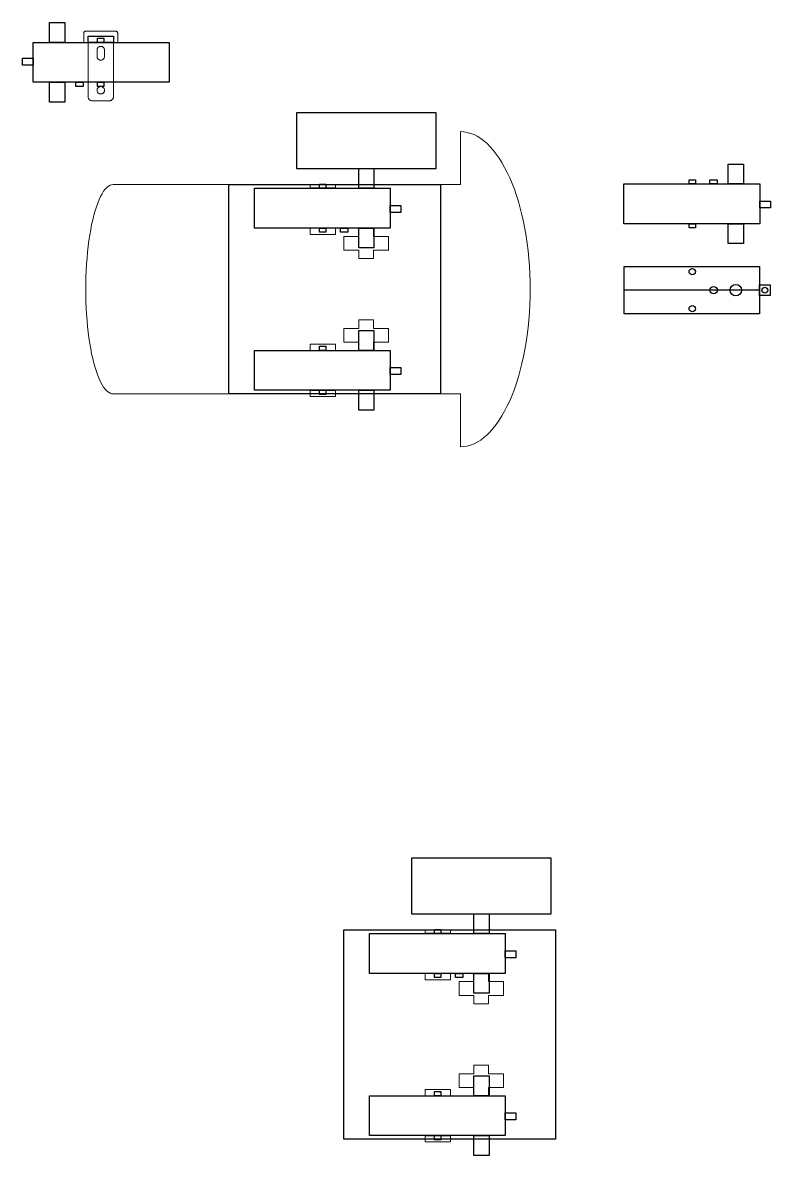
# Model space of a CAD drawing. Header units: millimetres. Extents: x -427 to 3453, y -1931 to 1921.
# Drawn here: x 2409 to 2762, y 1222 to 1758 of the extents above; entities that cross this region are included whole.
import ezdxf

# ---------------------------------------------------------------- set-up
doc = ezdxf.new("R2010")
doc.units = ezdxf.units.MM
doc.layers.add('Layer 1', color=7, linetype='Continuous')

msp = doc.modelspace()

# ---------------------------------------------------------------- linework, layer by layer
for p, q in [((2439.646, 1748.282), (2439.646, 1751.282)), ((2439.646, 1751.282), (2451.64, 1751.282)), ((2451.64, 1751.282), (2451.64, 1748.282)), ((2451.64, 1748.282), (2439.646, 1748.282)), ((2556.552, 1679.397), (2544.558, 1679.397)), ((2756.93, 1631.242), (2692.93, 1631.242)), ((2745.73, 1631.242), (2735.23, 1631.242)), ((2756.93, 1620.092), (2745.73, 1620.092)), ((2610.906, 1327.113), (2598.911, 1327.113))]:
    msp.add_line(p, q)
for points in [[(2425.043, 1757.682), (2428.643, 1757.682), (2428.643, 1748.282), (2421.443, 1748.282), (2421.443, 1757.682), (2428.643, 1757.682)], [(2413.743, 1729.482), (2413.743, 1748.282), (2477.943, 1748.282), (2477.943, 1729.482), (2413.743, 1729.482)], [(2445.643, 1750.282), (2447.143, 1750.282), (2447.143, 1748.282), (2444.143, 1748.282), (2444.143, 1750.282), (2447.143, 1750.282)], [(2408.743, 1738.882), (2408.743, 1740.868), (2413.743, 1740.868), (2413.743, 1737.577), (2408.743, 1737.577), (2408.743, 1738.882)], [(2425.043, 1729.482), (2428.643, 1729.482), (2428.643, 1720.082), (2421.443, 1720.082), (2421.443, 1729.482), (2428.643, 1729.482)], [(2437.293, 1729.482), (2437.293, 1727.482), (2433.793, 1727.482), (2433.793, 1729.482), (2437.293, 1729.482)], [(2445.643, 1729.482), (2447.143, 1729.482), (2447.143, 1727.482), (2444.143, 1727.482), (2444.143, 1729.482), (2447.143, 1729.482)], [(2538.155, 1715.097), (2538.155, 1688.797), (2604.155, 1688.797), (2604.155, 1715.097), (2538.155, 1715.097)], [(2571.155, 1679.397), (2567.555, 1679.397), (2567.555, 1688.797), (2574.755, 1688.797), (2574.755, 1679.397), (2567.555, 1679.397)], [(2745.73, 1681.466), (2742.13, 1681.466), (2742.13, 1690.866), (2749.33, 1690.866), (2749.33, 1681.466), (2742.13, 1681.466)], [(2606.155, 1681.199), (2606.155, 1681.199), (2606.155, 1582.175), (2506.155, 1582.175), (2506.155, 1681.199), (2606.155, 1681.199)], [(2550.555, 1679.397), (2549.055, 1679.397), (2549.055, 1681.397), (2552.055, 1681.397), (2552.055, 1679.397), (2549.055, 1679.397)], [(2757.03, 1681.466), (2757.03, 1662.666), (2692.83, 1662.666), (2692.83, 1681.466), (2757.03, 1681.466)], [(2725.13, 1681.466), (2723.63, 1681.466), (2723.63, 1683.466), (2726.63, 1683.466), (2726.63, 1681.466), (2723.63, 1681.466)], [(2733.48, 1681.466), (2733.48, 1683.466), (2736.98, 1683.466), (2736.98, 1681.466), (2733.48, 1681.466)], [(2582.455, 1679.397), (2582.455, 1660.597), (2518.255, 1660.597), (2518.255, 1679.397), (2582.455, 1679.397)], [(2587.455, 1669.997), (2587.455, 1668.011), (2582.455, 1668.011), (2582.455, 1671.301), (2587.455, 1671.301), (2587.455, 1669.997)], [(2762.03, 1672.066), (2762.03, 1670.08), (2757.03, 1670.08), (2757.03, 1673.37), (2762.03, 1673.37), (2762.03, 1672.066)], [(2550.555, 1658.597), (2549.055, 1658.597), (2549.055, 1660.597), (2552.055, 1660.597), (2552.055, 1658.597), (2549.055, 1658.597)], [(2558.905, 1658.597), (2558.905, 1660.597), (2562.405, 1660.597), (2562.405, 1658.597), (2558.905, 1658.597)], [(2571.155, 1651.197), (2567.555, 1651.197), (2567.555, 1660.597), (2574.755, 1660.597), (2574.755, 1651.197), (2567.555, 1651.197)], [(2725.13, 1660.666), (2723.63, 1660.666), (2723.63, 1662.666), (2726.63, 1662.666), (2726.63, 1660.666), (2723.63, 1660.666)], [(2745.73, 1653.266), (2742.13, 1653.266), (2742.13, 1662.666), (2749.33, 1662.666), (2749.33, 1653.266), (2742.13, 1653.266)], [(2761.93, 1631.242), (2761.93, 1628.742), (2756.93, 1628.742), (2756.93, 1633.742), (2761.93, 1633.742), (2761.93, 1631.242)], [(2571.155, 1602.777), (2567.555, 1602.777), (2567.555, 1612.177), (2574.755, 1612.177), (2574.755, 1602.777), (2567.555, 1602.777)], [(2582.455, 1602.777), (2582.455, 1583.977), (2518.255, 1583.977), (2518.255, 1602.777), (2582.455, 1602.777)], [(2550.555, 1602.777), (2549.055, 1602.777), (2549.055, 1604.777), (2552.055, 1604.777), (2552.055, 1602.777), (2549.055, 1602.777)], [(2587.455, 1593.377), (2587.455, 1591.39), (2582.455, 1591.39), (2582.455, 1594.681), (2587.455, 1594.681), (2587.455, 1593.377)], [(2550.555, 1581.977), (2549.055, 1581.977), (2549.055, 1583.977), (2552.055, 1583.977), (2552.055, 1581.977), (2549.055, 1581.977)], [(2571.155, 1574.577), (2567.555, 1574.577), (2567.555, 1583.977), (2574.755, 1583.977), (2574.755, 1574.577), (2567.555, 1574.577)], [(2592.508, 1362.813), (2592.508, 1336.513), (2658.508, 1336.513), (2658.508, 1362.813), (2592.508, 1362.813)], [(2625.508, 1327.113), (2621.908, 1327.113), (2621.908, 1336.513), (2629.108, 1336.513), (2629.108, 1327.113), (2621.908, 1327.113)], [(2660.508, 1328.915), (2660.508, 1328.915), (2660.508, 1229.891), (2560.508, 1229.891), (2560.508, 1328.915), (2660.508, 1328.915)], [(2604.908, 1327.113), (2603.408, 1327.113), (2603.408, 1329.113), (2606.408, 1329.113), (2606.408, 1327.113), (2603.408, 1327.113)], [(2636.808, 1327.113), (2636.808, 1308.313), (2572.608, 1308.313), (2572.608, 1327.113), (2636.808, 1327.113)], [(2641.808, 1317.713), (2641.808, 1315.727), (2636.808, 1315.727), (2636.808, 1319.017), (2641.808, 1319.017), (2641.808, 1317.713)], [(2604.908, 1306.313), (2603.408, 1306.313), (2603.408, 1308.313), (2606.408, 1308.313), (2606.408, 1306.313), (2603.408, 1306.313)], [(2613.258, 1306.313), (2613.258, 1308.313), (2616.758, 1308.313), (2616.758, 1306.313), (2613.258, 1306.313)], [(2625.508, 1298.913), (2621.908, 1298.913), (2621.908, 1308.313), (2629.108, 1308.313), (2629.108, 1298.913), (2621.908, 1298.913)], [(2625.508, 1250.493), (2621.908, 1250.493), (2621.908, 1259.893), (2629.108, 1259.893), (2629.108, 1250.493), (2621.908, 1250.493)], [(2636.808, 1250.493), (2636.808, 1231.693), (2572.608, 1231.693), (2572.608, 1250.493), (2636.808, 1250.493)], [(2604.908, 1250.493), (2603.408, 1250.493), (2603.408, 1252.493), (2606.408, 1252.493), (2606.408, 1250.493), (2603.408, 1250.493)], [(2641.808, 1241.093), (2641.808, 1239.106), (2636.808, 1239.106), (2636.808, 1242.397), (2641.808, 1242.397), (2641.808, 1241.093)], [(2604.908, 1229.693), (2603.408, 1229.693), (2603.408, 1231.693), (2606.408, 1231.693), (2606.408, 1229.693), (2603.408, 1229.693)], [(2625.508, 1222.293), (2621.908, 1222.293), (2621.908, 1231.693), (2629.108, 1231.693), (2629.108, 1222.293), (2621.908, 1222.293)]]:
    msp.add_lwpolyline(points)
msp.add_lwpolyline([(2756.93, 1642.392), (2756.93, 1620.092), (2692.93, 1620.092), (2692.93, 1642.392)], close=True)
for centre, radius in [((2725.13, 1639.992), 1.5), ((2735.23, 1631.242), 1.75), ((2745.73, 1631.242), 2.7), ((2759.43, 1631.242), 1.4), ((2725.13, 1622.492), 1.5)]:
    msp.add_circle(centre, radius)
at = {"layer": 'Layer 1', "lineweight": 0}
for points in [[(2441.198, 1720.767), (2440.986, 1720.837), (2440.775, 1720.908), (2440.598, 1721.014), (2440.387, 1721.155), (2440.246, 1721.296), (2440.069, 1721.472), (2439.963, 1721.649), (2439.858, 1721.86), (2439.752, 1722.072), (2439.681, 1722.284), (2439.646, 1722.495), (2439.646, 1722.707), (2439.646, 1748.213), (2437.635, 1748.213), (2437.635, 1752.728), (2437.67, 1752.905), (2437.706, 1753.081), (2437.776, 1753.222), (2437.882, 1753.363), (2437.988, 1753.504), (2438.129, 1753.575), (2438.305, 1753.681), (2438.482, 1753.716), (2438.658, 1753.716), (2452.663, 1753.716), (2452.804, 1753.716), (2452.981, 1753.681), (2453.157, 1753.575), (2453.298, 1753.504), (2453.404, 1753.363), (2453.51, 1753.222), (2453.581, 1753.081), (2453.616, 1752.905), (2453.651, 1752.728), (2453.651, 1748.213), (2451.64, 1748.213), (2451.64, 1722.707), (2451.64, 1722.495), (2451.605, 1722.284), (2451.534, 1722.072), (2451.464, 1721.86), (2451.323, 1721.649), (2451.217, 1721.472), (2451.076, 1721.296), (2450.899, 1721.155), (2450.723, 1721.014), (2450.511, 1720.908), (2450.3, 1720.837), (2450.088, 1720.767), (2449.876, 1720.731), (2449.629, 1720.731), (2441.657, 1720.731), (2441.41, 1720.731), (2441.198, 1720.767)], [(2445.855, 1739.993), (2446.066, 1740.028), (2446.278, 1740.099), (2446.454, 1740.169), (2446.631, 1740.275), (2446.807, 1740.416), (2446.948, 1740.558), (2447.089, 1740.734), (2447.195, 1740.91), (2447.266, 1741.087), (2447.336, 1741.298), (2447.372, 1741.51), (2447.407, 1741.722), (2447.407, 1744.72), (2447.372, 1744.932), (2447.336, 1745.144), (2447.266, 1745.355), (2447.195, 1745.532), (2447.089, 1745.708), (2446.948, 1745.884), (2446.807, 1746.026), (2446.631, 1746.167), (2446.454, 1746.273), (2446.278, 1746.343), (2446.066, 1746.414), (2445.855, 1746.449), (2445.643, 1746.484), (2445.431, 1746.449), (2445.22, 1746.414), (2445.043, 1746.343), (2444.832, 1746.273), (2444.655, 1746.167), (2444.479, 1746.026), (2444.338, 1745.884), (2444.197, 1745.708), (2444.091, 1745.532), (2444.02, 1745.355), (2443.95, 1745.144), (2443.914, 1744.932), (2443.879, 1744.72), (2443.879, 1741.722), (2443.914, 1741.51), (2443.95, 1741.298), (2444.02, 1741.087), (2444.091, 1740.91), (2444.197, 1740.734), (2444.338, 1740.558), (2444.479, 1740.416), (2444.655, 1740.275), (2444.832, 1740.169), (2445.043, 1740.099), (2445.22, 1740.028), (2445.431, 1739.993), (2445.643, 1739.958), (2445.855, 1739.993)], [(2445.643, 1723.977), (2445.855, 1723.977), (2446.066, 1724.012), (2446.278, 1724.083), (2446.454, 1724.189), (2446.631, 1724.294), (2446.807, 1724.4), (2446.948, 1724.577), (2447.089, 1724.718), (2447.195, 1724.894), (2447.266, 1725.106), (2447.336, 1725.318), (2447.372, 1725.529), (2447.407, 1725.741), (2447.372, 1725.917), (2447.336, 1726.129), (2447.266, 1726.341), (2447.195, 1726.552), (2447.089, 1726.729), (2446.948, 1726.87), (2446.807, 1727.046), (2446.631, 1727.152), (2446.454, 1727.258), (2446.278, 1727.364), (2446.066, 1727.434), (2445.855, 1727.469), (2445.643, 1727.469), (2445.431, 1727.469), (2445.22, 1727.434), (2445.043, 1727.364), (2444.832, 1727.258), (2444.655, 1727.152), (2444.479, 1727.046), (2444.338, 1726.87), (2444.197, 1726.729), (2444.091, 1726.552), (2444.02, 1726.341), (2443.95, 1726.129), (2443.914, 1725.917), (2443.879, 1725.741), (2443.914, 1725.529), (2443.95, 1725.318), (2444.02, 1725.106), (2444.091, 1724.894), (2444.197, 1724.718), (2444.338, 1724.577), (2444.479, 1724.4), (2444.655, 1724.294), (2444.832, 1724.189), (2445.043, 1724.083), (2445.22, 1724.012), (2445.431, 1723.977), (2445.643, 1723.977)], [(2648.522, 1635.338), (2648.416, 1638.972), (2648.204, 1642.605), (2647.922, 1646.204), (2647.569, 1649.802), (2647.146, 1653.295), (2646.652, 1656.787), (2646.052, 1660.209), (2645.417, 1663.525), (2644.676, 1666.806), (2643.865, 1669.981), (2643.018, 1673.085), (2642.066, 1676.049), (2641.078, 1678.942), (2640.02, 1681.728), (2638.891, 1684.374), (2637.727, 1686.879), (2636.492, 1689.278), (2635.222, 1691.536), (2633.917, 1693.617), (2632.541, 1695.593), (2631.13, 1697.392), (2629.683, 1699.015), (2628.202, 1700.532), (2626.685, 1701.837), (2625.168, 1702.966), (2623.58, 1703.953), (2622.028, 1704.765), (2620.405, 1705.365), (2618.818, 1705.823), (2617.195, 1706.105), (2615.572, 1706.176), (2615.572, 1681.199), (2556.588, 1681.199), (2556.588, 1679.577), (2544.558, 1679.577), (2544.558, 1681.199), (2451.566, 1681.199), (2450.79, 1681.093), (2450.014, 1680.811), (2449.237, 1680.388), (2448.461, 1679.753), (2447.72, 1678.942), (2446.98, 1677.954), (2446.239, 1676.825), (2445.533, 1675.52), (2444.863, 1674.038), (2444.193, 1672.415), (2443.558, 1670.651), (2442.958, 1668.746), (2442.394, 1666.7), (2441.829, 1664.513), (2441.335, 1662.22), (2440.877, 1659.821), (2440.453, 1657.281), (2440.065, 1654.706), (2439.712, 1651.989), (2439.43, 1649.238), (2439.148, 1646.415), (2438.936, 1643.523), (2438.795, 1640.595), (2438.654, 1637.667), (2438.584, 1634.668), (2438.584, 1631.669), (2438.584, 1628.706), (2438.654, 1625.707), (2438.795, 1622.779), (2438.936, 1619.851), (2439.148, 1616.958), (2439.43, 1614.136), (2439.712, 1611.385), (2440.065, 1608.668), (2440.453, 1606.093), (2440.877, 1603.553), (2441.335, 1601.154), (2441.829, 1598.861), (2442.394, 1596.674), (2442.958, 1594.628), (2443.558, 1592.723), (2444.193, 1590.959), (2444.863, 1589.336), (2445.533, 1587.854), (2446.239, 1586.549), (2446.98, 1585.385), (2447.72, 1584.432), (2448.461, 1583.621), (2449.237, 1582.986), (2450.014, 1582.563), (2450.79, 1582.28), (2451.566, 1582.175), (2544.558, 1582.175), (2544.558, 1583.797), (2556.588, 1583.797), (2556.588, 1582.175), (2615.572, 1582.175), (2615.572, 1557.198), (2617.195, 1557.268), (2618.818, 1557.551), (2620.405, 1557.974), (2622.028, 1558.609), (2623.58, 1559.42), (2625.168, 1560.408), (2626.685, 1561.537), (2628.202, 1562.842), (2629.683, 1564.324), (2631.13, 1565.982), (2632.541, 1567.781), (2633.917, 1569.757), (2635.222, 1571.838), (2636.492, 1574.096), (2637.727, 1576.495), (2638.891, 1579), (2640.02, 1581.645), (2641.078, 1584.432), (2642.066, 1587.29), (2643.018, 1590.288), (2643.865, 1593.393), (2644.676, 1596.568), (2645.417, 1599.849), (2646.052, 1603.165), (2646.652, 1606.587), (2647.146, 1610.044), (2647.569, 1613.572), (2647.922, 1617.135), (2648.204, 1620.768), (2648.416, 1624.367), (2648.522, 1628.036), (2648.557, 1631.669), (2648.522, 1635.338)], [(2556.588, 1657.598), (2544.558, 1657.598), (2544.558, 1660.597), (2556.588, 1660.597), (2556.588, 1657.598)], [(2581.564, 1650.19), (2574.579, 1650.19), (2574.579, 1646.168), (2567.559, 1646.168), (2567.559, 1650.19), (2560.574, 1650.19), (2560.574, 1656.681), (2567.559, 1656.681), (2567.559, 1660.668), (2574.579, 1660.668), (2574.579, 1656.681), (2581.564, 1656.681), (2581.564, 1650.19)], [(2581.564, 1606.693), (2574.579, 1606.693), (2574.579, 1602.671), (2567.559, 1602.671), (2567.559, 1606.693), (2560.574, 1606.693), (2560.574, 1613.184), (2567.559, 1613.184), (2567.559, 1617.17), (2574.579, 1617.17), (2574.579, 1613.184), (2581.564, 1613.184), (2581.564, 1606.693)], [(2556.588, 1602.777), (2544.558, 1602.777), (2544.558, 1605.775), (2556.588, 1605.775), (2556.588, 1602.777)], [(2556.588, 1580.978), (2544.558, 1580.978), (2544.558, 1583.977), (2556.588, 1583.977), (2556.588, 1580.978)], [(2660.508, 1328.915), (2610.941, 1328.915), (2610.941, 1327.292), (2598.911, 1327.292), (2598.911, 1328.915), (2560.508, 1328.915)], [(2610.941, 1305.314), (2598.911, 1305.314), (2598.911, 1308.313), (2610.941, 1308.313), (2610.941, 1305.314)], [(2635.918, 1297.906), (2628.933, 1297.906), (2628.933, 1293.884), (2621.912, 1293.884), (2621.912, 1297.906), (2614.927, 1297.906), (2614.927, 1304.397), (2621.912, 1304.397), (2621.912, 1308.384), (2628.933, 1308.384), (2628.933, 1304.397), (2635.918, 1304.397), (2635.918, 1297.906)], [(2635.918, 1254.409), (2628.933, 1254.409), (2628.933, 1250.387), (2621.912, 1250.387), (2621.912, 1254.409), (2614.927, 1254.409), (2614.927, 1260.9), (2621.912, 1260.9), (2621.912, 1264.886), (2628.933, 1264.886), (2628.933, 1260.9), (2635.918, 1260.9), (2635.918, 1254.409)], [(2610.941, 1250.493), (2598.911, 1250.493), (2598.911, 1253.491), (2610.941, 1253.491), (2610.941, 1250.493)], [(2560.508, 1229.891), (2598.911, 1229.891), (2598.911, 1231.513), (2610.941, 1231.513), (2610.941, 1229.891), (2660.508, 1229.891)], [(2610.941, 1228.694), (2598.911, 1228.694), (2598.911, 1231.693), (2610.941, 1231.693), (2610.941, 1228.694)]]:
    msp.add_lwpolyline(points, dxfattribs=at)

doc.saveas('drawing.dxf')
